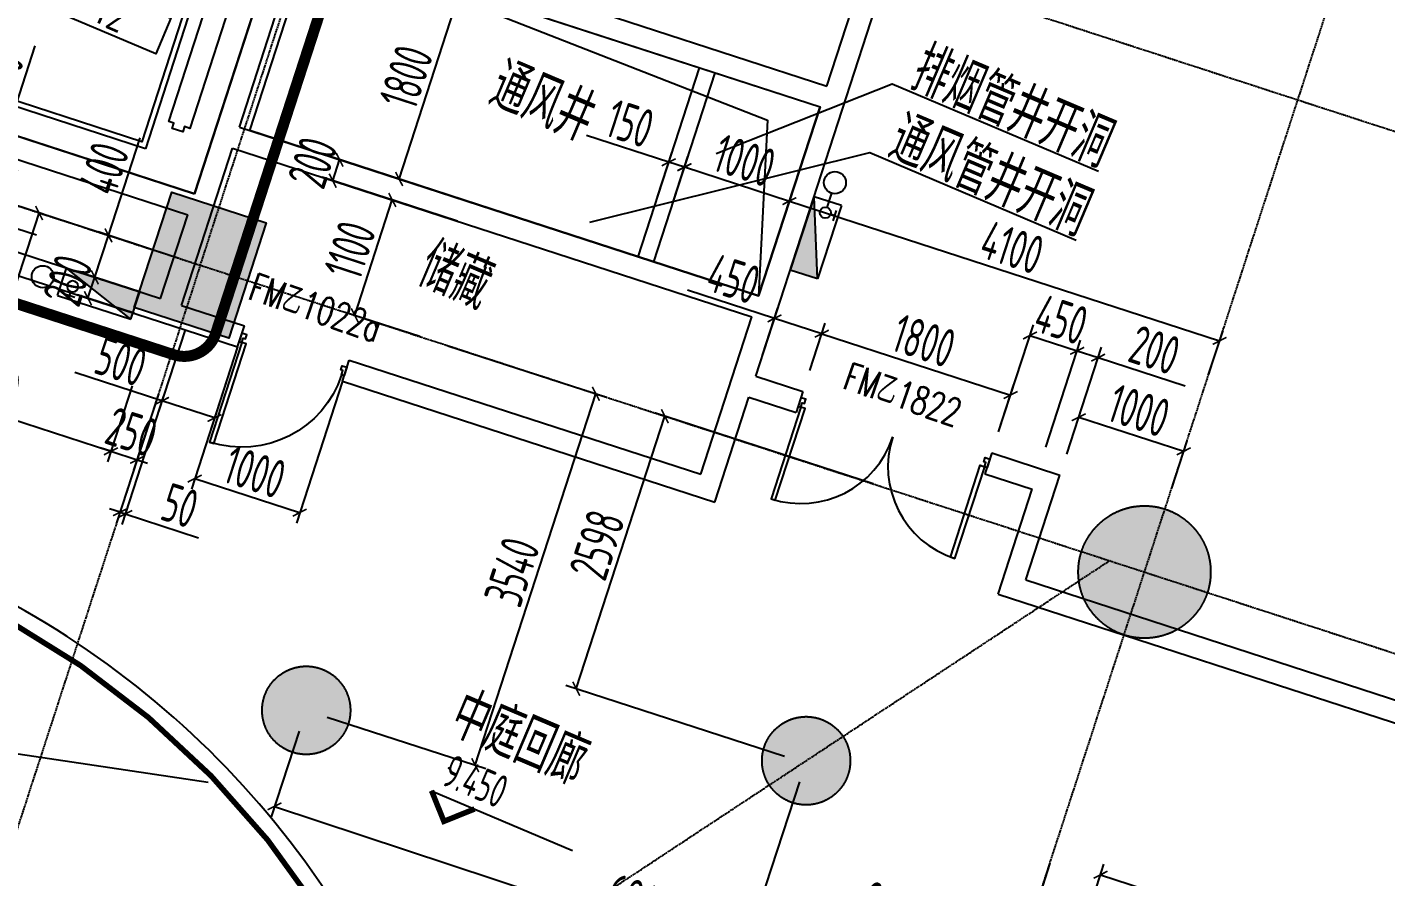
# Model space of a CAD drawing. Extents: x 11778731 to 12007717, y -6694179 to -6363962.
# Drawn here: x 11945450 to 11957767, y -6405151 to -6397450 of the extents above; entities that cross this region are included whole.
import ezdxf
from ezdxf.enums import TextEntityAlignment as Align
from ezdxf.xclip import XClip

# ---------------------------------------------------------------- set-up
doc = ezdxf.new("R2010")
doc.units = 0
doc.header["$LTSCALE"] = 10
doc.header["$MEASUREMENT"] = 0
doc.header["$XCLIPFRAME"] = 0
for name, pattern in [('A3-RG-axis-100$0$CENTER', [2, 1.25, -0.25, 0.25, -0.25]), ('A3-RI-3F$0$DASH', [0.35, 0.25, -0.1]), ('DASHED2', [0.375, 0.25, -0.125])]:
    doc.linetypes.add(name, pattern=pattern)
for name, color, linetype in [('A-CLOD', 200, 'Continuous'), ('A3-RB-3F-100$0$A-DIMS-100', 1, 'Continuous'), ('A3-RG-axis-100$0$A-DIMS-100', 1, 'Continuous'), ('A3-RG-axis-100$0$A-GRID', 1, 'A3-RG-axis-100$0$CENTER'), ('A3-RI-3F$0$A-DOOR', 32, 'Continuous'), ('A3-RI-3F$0$A-EVTR', 3, 'Continuous'), ('A3-RI-3F$0$A-FLOR-CURT', 55, 'Continuous'), ('A3-RI-3F$0$A-STRS-HRAL', 80, 'Continuous'), ('A3-RI-3F$0$A-SYMB-VOID', 35, 'Continuous'), ('A3-RI-3F$0$A-WALL', 7, 'Continuous'), ('A3-RM-3F$0$0P-FE-FH-P', 41, 'A3-RM-3F$0$YJdef_FE-FH_LINE_F'), ('A3-RM-3F$0$0P-FE-FH-V', 141, 'Continuous'), ('A3-RM-3F$0$0P-FE-HY', 141, 'Continuous'), ('A3-RM-3F$0$A-EQPM', 55, 'Continuous'), ('A3-RS-1F$0$A-HATH-GRAY', 8, 'Continuous'), ('A3-RS-1F$0$A-WALL', 7, 'Continuous'), ('A3-SYMB-3F-100$0$A-SYMB', 4, 'Continuous'), ('A3-SYMB-3F-100$0$A-SYMB-AREA', 4, 'Continuous'), ('A3-SYMB-3F-100$0$A-SYMB-DOOR', 3, 'Continuous'), ('A3-SYMB-3F-100$0$A-SYMB-DOOR1', 3, 'Continuous'), ('A3-SYMB-3F-100$0$A-SYMB-DOOR2', 3, 'Continuous'), ('A3-SYMB-3F-100$0$A-SYMB-DOOR3', 3, 'Continuous'), ('A3-SYMB-3F-100$0$A-SYMB-NAME', 4, 'Continuous'), ('A3-SYMB-3F-100$0$A-SYMB-NAME-E', 4, 'Continuous'), ('A3-SYMB-3F-100$0$A-SYMB-NUMB-T', 4, 'Continuous')]:
    doc.layers.add(name, color=color, linetype=linetype)
doc.styles.add('A3-RB-3F-100$0$XD2008', font='xd-hzs.shx', dxfattribs={"width": 0.7, "bigfont": 'xd-hztxt.shx'})
doc.styles.add('A3-RG-axis-100$0$XD2008', font='xd-hzs.shx', dxfattribs={"width": 0.7, "bigfont": 'xd-hztxt.shx'})
doc.styles.add('A3-RM-3F$0$hz1', font='hzs.shx', dxfattribs={"width": 0.75, "bigfont": 'hztxt.shx'})
doc.styles.add('A3-SYMB-3F-100$0$ECADI', font='hzs.shx', dxfattribs={"width": 0.7, "bigfont": 'hztxt.shx'})
doc.styles.add('A3-SYMB-3F-100$0$ECADI-TXT', font='simplex.shx', dxfattribs={"bigfont": 'hztxt.shx'})
doc.styles.add('A3-SYMB-3F-100$0$XD2008', font='hzs.shx', dxfattribs={"width": 0.7, "bigfont": 'hztxt.shx'})
doc.linetypes.add('A3-RM-3F$0$YJdef_FE-FH_LINE_F', pattern='A,4,-0.2,["F",A3-RM-3F$0$hz1,S=0.2,R=0,X=-0.1,Y=-0.1],-0.1', length=4.3)
doc.dimstyles.new('A3-RB-3F-100$0$XD100$0', dxfattribs={"dimscale": 100, "dimtxt": 3.5, "dimasz": 1, "dimexe": 1, "dimexo": 2, "dimgap": 0.5, "dimtad": 1, "dimdec": 0, "dimdsep": 46, "dimtxsty": 'A3-RB-3F-100$0$XD2008', "dimblk1": 'A3-RB-3F-100$0$_ARCHTICK', "dimblk2": 'A3-RB-3F-100$0$_ARCHTICK', "dimsah": 1, "dimcen": 2.5, "dimclrt": 4, "dimaunit": 1, "dimadec": 0, "dimazin": 0, "dimtfac": 1, "dimtdec": 0, "dimtix": 1, "dimtmove": 0, "dimatfit": 3, "dimfxl": 0, "dimtolj": 1, "dimtzin": 0, "dimarcsym": 0})
doc.dimstyles.new('A3-RG-axis-100$0$XD100$0', dxfattribs={"dimscale": 100, "dimtxt": 3.5, "dimasz": 1, "dimexe": 1, "dimexo": 2, "dimgap": 0.5, "dimtad": 1, "dimdec": 0, "dimdsep": 46, "dimtxsty": 'A3-RG-axis-100$0$XD2008', "dimblk1": 'A3-RG-axis-100$0$_ARCHTICK', "dimblk2": 'A3-RG-axis-100$0$_ARCHTICK', "dimsah": 1, "dimcen": 2.5, "dimclrt": 4, "dimaunit": 1, "dimadec": 0, "dimazin": 0, "dimtfac": 1, "dimtdec": 0, "dimtix": 1, "dimtmove": 0, "dimatfit": 3, "dimfxl": 0, "dimtolj": 1, "dimtzin": 0, "dimarcsym": 0})

# ---------------------------------------------------------------- blocks, each defined once
blk = doc.blocks.new('A3-RI-3F$0$J-双扇门-1800')
for points in [[(25, 80), (25, 955), (65, 955), (65, 80)], [(1775, 80), (1775, 955), (1735, 955), (1735, 80)], [(0, 80), (25, 80), (25, 40), (45, 40), (45, 0), (0, 0)], [(1800, 80), (1775, 80), (1775, 40), (1755, 40), (1755, 0), (1800, 0)]]:
    blk.add_lwpolyline(points, close=True)
for centre, start, end in [((25, 80), 360, 90), ((1775, 80), 90, 180)]:
    blk.add_arc(centre, 875, start, end)
blk = doc.blocks.new('A3-RI-3F$0$2')
at = {"layer": 'A3-RI-3F$0$A-EVTR'}
for p, q in [((2275, 2475), (2350, 2475)), ((2275, 2475), (2275, 2400)), ((2350, 2475), (2350, 2100)), ((2400, 225), (2400, 2475)), ((2400, 2475), (2500, 2475)), ((550, 300), (550, 2400)), ((550, 2400), (2275, 2400)), ((2200, 2100), (2350, 2100)), ((2200, 600), (2350, 600)), ((2350, 600), (2350, 225)), ((2275, 300), (550, 300)), ((2275, 300), (2275, 225)), ((2350, 225), (2275, 225)), ((2500, 225), (2400, 225))]:
    blk.add_line(p, q, dxfattribs=at)
for points in [[(0, 2650), (2500, 2650), (2500, 50), (0, 50)], [(375, 600), (375, 550), (275, 550), (275, 600), (225, 600), (225, 2100), (275, 2100), (275, 2150), (375, 2150), (375, 2100), (425, 2100), (425, 600)], [(2300, 1350), (2350, 1350), (2350, 2100), (2300, 2100)], [(2450, 1350), (2500, 1350), (2500, 2100), (2450, 2100)], [(2300, 1350), (2350, 1350), (2350, 600), (2300, 600)], [(2450, 1350), (2500, 1350), (2500, 600), (2450, 600)]]:
    blk.add_lwpolyline(points, close=True, dxfattribs=at)
blk.add_lwpolyline([(2200, 600), (2200, 350), (600, 350), (600, 2350), (2200, 2350), (2200, 2100)], dxfattribs=at)
blk = doc.blocks.new('A3-RI-3F$0$J-单扇门-1000')
for points in [[(-1000, -40), (-975, -40), (-975, 0), (-955, 0), (-955, 40), (-1000, 40)], [(0, -40), (-25, -40), (-25, 0), (-45, 0), (-45, 40), (0, 40)], [(-25, -40), (-25, -990), (-65, -990), (-65, -40)]]:
    blk.add_lwpolyline(points, close=True)
blk.add_arc((-25, -40), 950, 180, 270)
blk = doc.blocks.new('A3-RI-3F')
at = {"layer": 'A3-RI-3F$0$A-FLOR-CURT', "color": 170, "linetype": 'A3-RI-3F$0$DASH', "const_width": 50}
blk.add_lwpolyline([(11926493, -6396565, 0.052123), (11917489, -6394434), (11917228, -6394435), (11916164, -6395948), (11915379, -6395377, 0.263888), (11909910, -6402375), (11909461, -6410947, 0.270782), (11913854, -6418314, 0.242696), (11921643, -6418532), (11929176, -6413825, -0.244698), (11942986, -6412739), (11948447, -6415057, 0.668179), (11951083, -6412467), (11948801, -6406818, 0.221695), (11943856, -6402207), (11926494, -6396566)], format="xyb", dxfattribs=at)
at = {"layer": 'A3-RI-3F$0$A-STRS-HRAL'}
for radius in [8150, 8000]:
    blk.add_arc((11941384, -6409815), radius, 22, 72, dxfattribs=at)
at = {"layer": 'A3-RI-3F$0$A-SYMB-VOID'}
blk.add_lwpolyline([(11909493, -6410336), (11913493, -6399283), (11947092, -6404294)], dxfattribs=at)
at = {"layer": 'A3-RI-3F$0$A-WALL'}
for p, q in [((11947992, -6396453), (11952699, -6397983)), ((11952699, -6397983), (11953194, -6396461)), ((11946967, -6398959), (11947770, -6396487)), ((11952055, -6400613), (11953384, -6396523)), ((11947374, -6398355), (11947930, -6396644)), ((11947930, -6396644), (11952638, -6398173)), ((11950988, -6399530), (11951544, -6397818)), ((11951130, -6399576), (11951686, -6397864)), ((11944589, -6398187), (11946967, -6398959)), ((11952081, -6399885), (11952638, -6398173)), ((11952859, -6398140), (11952859, -6398140)), ((11944528, -6398377), (11946905, -6399150)), ((11947374, -6398355), (11952081, -6399885)), ((11946848, -6399972), (11947312, -6398546)), ((11947312, -6398546), (11952019, -6400075)), ((11944280, -6399138), (11946658, -6399910)), ((11946658, -6399910), (11946905, -6399150)), ((11943791, -6399189), (11947357, -6400348)), ((11946848, -6399972), (11947419, -6400158)), ((11947357, -6400348), (11947419, -6400158)), ((11951556, -6401502), (11952019, -6400075)), ((11948308, -6400657), (11948370, -6400467)), ((11948370, -6400467), (11951556, -6401502)), ((11952055, -6400613), (11952483, -6400752)), ((11948308, -6400657), (11951684, -6401754)), ((11952483, -6400752), (11952421, -6400942)), ((11951684, -6401754), (11951993, -6400803)), ((11951993, -6400803), (11952421, -6400942)), ((11954195, -6401308), (11954133, -6401498)), ((11954195, -6401308), (11954813, -6401509)), ((11954133, -6401498), (11954561, -6401637)), ((11954504, -6402460), (11954813, -6401509)), ((11954252, -6402588), (11954561, -6401637)), ((11954504, -6402460), (11965439, -6406013)), ((11954252, -6402588), (11965377, -6406203))]:
    blk.add_line(p, q, dxfattribs=at)
at = {"layer": 'A3-RI-3F$0$A-DOOR', "xscale": -1, "rotation": 341.9997067485441}
blk.add_blockref('A3-RI-3F$0$J-单扇门-1000', (11947385, -6400261), dxfattribs=at)
at = {"layer": 'A3-RI-3F$0$A-DOOR', "rotation": 161.9999999999112}
blk.add_blockref('A3-RI-3F$0$J-双扇门-1800', (11954177, -6401365), dxfattribs=at)
at = {"layer": 'A3-RI-3F$0$A-EVTR', "rotation": 162.0000000030334}
blk.add_blockref('A3-RI-3F$0$2', (11947786, -6396439), dxfattribs=at)
blk = doc.blocks.new('A3-RG-axis-100$0$_ARCHTICK')
at = {"color": 0, "linetype": 'ByBlock', "const_width": 0.15}
blk.add_lwpolyline([(-0.5, -0.5), (0.5, 0.5)], dxfattribs=at)
blk = doc.blocks.new('*D318')
at = {"layer": 'A3-RG-axis-100$0$A-DIMS-100', "color": 0, "lineweight": -2}
for p, q in [((11942202, -6409462), (11945558, -6399134)), ((11946829, -6399547), (11945463, -6399103)), ((11943473, -6409875), (11942107, -6409431))]:
    blk.add_line(p, q, dxfattribs=at)
at = {"layer": 'A3-RG-axis-100$0$A-DIMS-100', "color": 0, "lineweight": -2, "xscale": 100, "yscale": 100, "zscale": 100}
for p, rotation in [((11945558, -6399134), 71.99999999988194), ((11942202, -6409462), 251.9999999998819)]:
    blk.add_blockref('A3-RG-axis-100$0$_ARCHTICK', p, dxfattribs=dict(at, rotation=rotation))
at = {"layer": 'A3-RG-axis-100$0$A-DIMS-100', "color": 4, "insert": (11942734, -6407098), "char_height": 350, "attachment_point": 5, "rotation": 72, "style": 'A3-RG-axis-100$0$XD2008'}
blk.add_mtext('\\A1;10860', dxfattribs=at)
blk = doc.blocks.new('*D319')
at = {"layer": 'A3-RG-axis-100$0$A-DIMS-100', "color": 0, "lineweight": -2}
for p, q in [((11947917, -6403831), (11947661, -6404607)), ((11947692, -6404512), (11954186, -6406659)), ((11954411, -6405978), (11954155, -6406754))]:
    blk.add_line(p, q, dxfattribs=at)
at = {"layer": 'A3-RG-axis-100$0$A-DIMS-100', "color": 0, "lineweight": -2, "xscale": 100, "yscale": 100, "zscale": 100}
for p, rotation in [((11947692, -6404512), 161.7087106321232), ((11954186, -6406659), 341.7087106321233)]:
    blk.add_blockref('A3-RG-axis-100$0$_ARCHTICK', p, dxfattribs=dict(at, rotation=rotation))
at = {"layer": 'A3-RG-axis-100$0$A-DIMS-100', "color": 4, "insert": (11951010, -6405372), "char_height": 350, "attachment_point": 5, "rotation": 341.7087, "style": 'A3-RG-axis-100$0$XD2008'}
blk.add_mtext('\\A1;6840', dxfattribs=at)
blk = doc.blocks.new('*D320')
at = {"layer": 'A3-RG-axis-100$0$A-DIMS-100', "color": 0, "lineweight": -2}
for p, q in [((11949264, -6400337), (11950701, -6400803)), ((11949512, -6404139), (11950606, -6400773)), ((11948170, -6403703), (11949607, -6404170))]:
    blk.add_line(p, q, dxfattribs=at)
at = {"layer": 'A3-RG-axis-100$0$A-DIMS-100', "color": 0, "lineweight": -2, "xscale": 100, "yscale": 100, "zscale": 100}
for p, rotation in [((11950606, -6400773), 71.99810502987245), ((11949512, -6404139), 251.9981050298724)]:
    blk.add_blockref('A3-RG-axis-100$0$_ARCHTICK', p, dxfattribs=dict(at, rotation=rotation))
at = {"layer": 'A3-RG-axis-100$0$A-DIMS-100', "color": 4, "insert": (11949845, -6402386), "char_height": 350, "attachment_point": 5, "rotation": 71.9981, "style": 'A3-RG-axis-100$0$XD2008'}
blk.add_mtext('\\A1;3540', dxfattribs=at)
blk = doc.blocks.new('*D321')
at = {"layer": 'A3-RG-axis-100$0$A-DIMS-100', "color": 0, "lineweight": -2}
for p, q in [((11950428, -6403446), (11951231, -6400976)), ((11953118, -6401589), (11951136, -6400945)), ((11952315, -6404059), (11950333, -6403416))]:
    blk.add_line(p, q, dxfattribs=at)
at = {"layer": 'A3-RG-axis-100$0$A-DIMS-100', "color": 0, "lineweight": -2, "xscale": 100, "yscale": 100, "zscale": 100}
for p, rotation in [((11951231, -6400976), 71.99999999992403), ((11950428, -6403446), 251.999999999924)]:
    blk.add_blockref('A3-RG-axis-100$0$_ARCHTICK', p, dxfattribs=dict(at, rotation=rotation))
at = {"layer": 'A3-RG-axis-100$0$A-DIMS-100', "color": 4, "insert": (11950616, -6402142), "char_height": 350, "attachment_point": 5, "rotation": 72, "style": 'A3-RG-axis-100$0$XD2008'}
blk.add_mtext('\\A1;2598', dxfattribs=at)
blk = doc.blocks.new('*D265')
at = {"layer": 'A3-RG-axis-100$0$A-DIMS-100', "color": 0, "lineweight": -2}
for p, q in [((11952451, -6404289), (11952096, -6405381)), ((11954722, -6405027), (11954367, -6406119)), ((11952127, -6405286), (11954398, -6406024))]:
    blk.add_line(p, q, dxfattribs=at)
at = {"layer": 'A3-RG-axis-100$0$A-DIMS-100', "color": 0, "lineweight": -2, "xscale": 100, "yscale": 100, "zscale": 100}
for p, rotation in [((11952127, -6405286), 161.9999999999081), ((11954398, -6406024), 341.9999999999081)]:
    blk.add_blockref('A3-RG-axis-100$0$_ARCHTICK', p, dxfattribs=dict(at, rotation=rotation))
at = {"layer": 'A3-RG-axis-100$0$A-DIMS-100', "color": 4, "insert": (11953332, -6405441), "char_height": 350, "attachment_point": 5, "rotation": 342, "style": 'A3-RG-axis-100$0$XD2008'}
blk.add_mtext('\\A1;2388', dxfattribs=at)
blk = doc.blocks.new('A3-SYMB-3F-100$0$ECADI-TAG-ROOM')
at = {"layer": 'A3-SYMB-3F-100$0$A-SYMB-AREA', "style": 'A3-SYMB-3F-100$0$ECADI', "width": 0.7}
blk.add_attdef('340M2', text='', height=2.5, dxfattribs=at).set_placement((7.17, -1.75), align=Align.MIDDLE_LEFT)
at = {"layer": 'A3-SYMB-3F-100$0$A-SYMB-NAME', "style": 'A3-SYMB-3F-100$0$ECADI', "width": 0.7}
blk.add_attdef('CHINESENAME', (-5.13, 0.09), '', height=4.5, dxfattribs=at)
at = {"layer": 'A3-SYMB-3F-100$0$A-SYMB-NAME-E', "style": 'A3-SYMB-3F-100$0$ECADI', "width": 0.7}
for tag, p in [('ENGLISHHIGH', (-5.13, 8.04)), ('ENGLISHLOW', (-5.13, 4.84))]:
    blk.add_attdef(tag, p, '', height=2.5, dxfattribs=at)
blk = doc.blocks.new('A3-SYMB-3F-100$0$ECADI-TAG-DOOR')
at = {"layer": 'A3-SYMB-3F-100$0$A-SYMB-DOOR', "style": 'A3-SYMB-3F-100$0$ECADI-TXT', "width": 0.7}
for tag, p in [('门窗主编号1', (-6.41, 7.26)), ('门窗主编号2', (2.08, 7.26))]:
    blk.add_attdef(tag, p, '', height=2.5, dxfattribs=at)
at = {"layer": 'A3-SYMB-3F-100$0$A-SYMB-DOOR', "style": 'A3-SYMB-3F-100$0$ECADI-TXT', "width": 0.7, "flags": 1}
for tag, p in [('洞口尺寸(宽X高)', (-6.42, 1.62)), ('备注', (-6.39, -1.21))]:
    blk.add_attdef(tag, p, '', height=2.5, dxfattribs=at)
at = {"layer": 'A3-SYMB-3F-100$0$A-SYMB-DOOR1', "style": 'A3-SYMB-3F-100$0$ECADI-TXT', "width": 0.7}
blk.add_attdef('门窗辅编号1', (-6.41, 4.41), '', height=2.5, dxfattribs=at)
at = {"layer": 'A3-SYMB-3F-100$0$A-SYMB-DOOR2', "style": 'A3-SYMB-3F-100$0$ECADI-TXT', "width": 0.7}
blk.add_attdef('门窗辅编号2', (-2.86, 4.41), '', height=2.5, dxfattribs=at)
at = {"layer": 'A3-SYMB-3F-100$0$A-SYMB-DOOR3', "style": 'A3-SYMB-3F-100$0$ECADI-TXT', "width": 0.7}
blk.add_attdef('门窗辅编号3', (2.32, 4.41), '', height=2.5, dxfattribs=at)
blk = doc.blocks.new('A3-SYMB-3F-100$0$ECADI-TAG-CODE')
at = {"layer": 'A3-SYMB-3F-100$0$A-SYMB-NUMB-T', "color": 1}
blk.add_lwpolyline([(0, 3.5), (15, 3.5), (15, 0), (0, 0)], close=True, dxfattribs=at)
at = {"layer": 'A3-SYMB-3F-100$0$A-SYMB-NUMB-T', "style": 'A3-SYMB-3F-100$0$ECADI-TXT', "width": 0.7}
blk.add_attdef('CODE', text='', height=2.5, dxfattribs=at).set_placement((7.5, 1.75), align=Align.MIDDLE_CENTER)
blk = doc.blocks.new('A3-SYMB-3F-100$0$ECADI-TAG-HGHT（国标）')
at = {"color": 1}
blk.add_line((-2.12, 2.12), (11.77, 2.12), dxfattribs=at)
at = {"color": 1, "const_width": 0.5}
blk.add_lwpolyline([(-2.12, 2.12), (0, 0), (2.12, 2.12)], dxfattribs=at)
at = {"color": 1}
blk.add_point((-1.48, 4.6), dxfattribs=at)
at = {"style": 'A3-SYMB-3F-100$0$XD2008', "width": 0.7}
blk.add_attdef('FL', text='', height=3, dxfattribs=at).set_placement((-2.69, 2.97), align=Align.RIGHT)
for tag, p in [('F.F.L.', (2.28, 2.97)), ('T.O.S.', (2.28, -1.1))]:
    blk.add_attdef(tag, p, '', height=3, dxfattribs=at)
blk = doc.blocks.new('A3-SYMB-3F-100')
at = {"layer": 'A3-SYMB-3F-100$0$A-SYMB'}
for points in [[(11951696, -6398595), (11953293, -6397962), (11955163, -6398756)], [(11950551, -6399217), (11953090, -6398585), (11954961, -6399379)]]:
    blk.add_lwpolyline(points, dxfattribs=at)
at = {"layer": 'A3-SYMB-3F-100$0$A-SYMB', "xscale": 100.0000000100172, "yscale": 100.0000000002328, "zscale": 100, "rotation": 337}
blk.add_blockref('A3-SYMB-3F-100$0$ECADI-TAG-CODE', (11945235, -6397104), dxfattribs=at).add_auto_attribs({'CODE': 'A3-T2'})
at = {"layer": 'A3-SYMB-3F-100$0$A-SYMB'}
ref = blk.add_blockref('A3-SYMB-3F-100$0$ECADI-TAG-ROOM', (11955045, -6398700), dxfattribs=dict(at, xscale=99.99999999989048, yscale=100.0000000001164, rotation=337.0000000000827))
ref.add_attrib('CHINESENAME', '排烟管井开洞', (11953430, -6398005), dxfattribs={"height": 450, "rotation": 337, "style": 'A3-SYMB-3F-100$0$ECADI', "width": 0.7})
ref = blk.add_blockref('A3-SYMB-3F-100$0$ECADI-TAG-ROOM', (11950076, -6398354), dxfattribs=dict(at, xscale=99.99999999989046, yscale=100.0000000001164, rotation=337))
ref.add_attrib('CHINESENAME', '通风井', (11949608, -6398145), dxfattribs={"height": 450, "rotation": 337, "style": 'A3-SYMB-3F-100$0$ECADI', "width": 0.7})
ref = blk.add_blockref('A3-SYMB-3F-100$0$ECADI-TAG-ROOM', (11954843, -6399323), dxfattribs=dict(at, xscale=99.99999999989048, yscale=100.0000000001164, rotation=337.0000000000827))
ref.add_attrib('CHINESENAME', '通风管井开洞', (11953228, -6398628), dxfattribs={"height": 450, "rotation": 337, "style": 'A3-SYMB-3F-100$0$ECADI', "width": 0.7})
ref = blk.add_blockref('A3-SYMB-3F-100$0$ECADI-TAG-ROOM', (11949431, -6399989), dxfattribs=dict(at, xscale=99.99999999989046, yscale=100.0000000001164, rotation=337))
ref.add_attrib('CHINESENAME', '储藏', (11948962, -6399781), dxfattribs={"height": 450, "rotation": 337, "style": 'A3-SYMB-3F-100$0$ECADI', "width": 0.7})
ref = blk.add_blockref('A3-SYMB-3F-100$0$ECADI-TAG-ROOM', (11949717, -6404063), dxfattribs=dict(at, xscale=99.99999999989046, yscale=100.0000000001164, rotation=337))
ref.add_attrib('CHINESENAME', '中庭回廊', (11949248, -6403855), dxfattribs={"height": 450, "rotation": 337, "style": 'A3-SYMB-3F-100$0$ECADI', "width": 0.7})
ref = blk.add_blockref('A3-SYMB-3F-100$0$ECADI-TAG-HGHT（国标）', (11949228, -6404648), dxfattribs=dict(at, xscale=100, yscale=100.0000000002328, rotation=337))
ref.add_attrib('F.F.L.', '9.450', (11949193, -6404311), dxfattribs={"layer": '0', "height": 300, "rotation": 337, "style": 'A3-SYMB-3F-100$0$XD2008', "width": 0.7})
at = {"layer": 'A3-SYMB-3F-100$0$A-SYMB-DOOR'}
ref = blk.add_blockref('A3-SYMB-3F-100$0$ECADI-TAG-DOOR', (11948588, -6401073, -333), dxfattribs=dict(at, xscale=99.99999999997291, yscale=100, zscale=100, rotation=341.1066567178231))
ref.add_attrib('门窗主编号1', 'FM乙1022a', dxfattribs={"height": 250, "rotation": 341.1067, "style": 'A3-SYMB-3F-100$0$ECADI-TXT', "width": 0.7}).set_placement((11948607, -6400309, -333), align=Align.RIGHT)
ref = blk.add_blockref('A3-SYMB-3F-100$0$ECADI-TAG-DOOR', (11953844, -6401838, -333), dxfattribs=dict(at, xscale=99.99999999997291, yscale=100, zscale=100, rotation=341.1066567178231))
ref.add_attrib('门窗主编号1', 'FM乙1822', dxfattribs={"height": 250, "rotation": 341.1067, "style": 'A3-SYMB-3F-100$0$ECADI-TXT', "width": 0.7}).set_placement((11953863, -6401074, -333), align=Align.RIGHT)
blk = doc.blocks.new('A3-RB-3F-100$0$_ARCHTICK')
at = {"color": 0, "linetype": 'ByBlock', "const_width": 0.15}
blk.add_lwpolyline([(-0.5, -0.5), (0.5, 0.5)], dxfattribs=at)
blk = doc.blocks.new('*D904')
at = {"layer": 'A3-RB-3F-100$0$A-DIMS-100', "color": 0, "lineweight": -2}
for p, q in [((11946481, -6399853), (11945968, -6399686)), ((11946001, -6399907), (11946063, -6399717)), ((11946419, -6400043), (11945906, -6399876))]:
    blk.add_line(p, q, dxfattribs=at)
at = {"layer": 'A3-RB-3F-100$0$A-DIMS-100', "color": 0, "lineweight": -2, "xscale": 100, "yscale": 100, "zscale": 100}
for p, rotation in [((11946063, -6399717), 72.00000000021721), ((11946001, -6399907), 252.0000000002172)]:
    blk.add_blockref('A3-RB-3F-100$0$_ARCHTICK', p, dxfattribs=dict(at, rotation=rotation))
at = {"layer": 'A3-RB-3F-100$0$A-DIMS-100', "color": 4, "insert": (11945818, -6399743), "char_height": 350, "attachment_point": 5, "rotation": 72, "style": 'A3-RB-3F-100$0$XD2008'}
blk.add_mtext('\\A1;200', dxfattribs=at)
blk = doc.blocks.new('*D905')
at = {"layer": 'A3-RB-3F-100$0$A-DIMS-100', "color": 0, "lineweight": -2}
for p, q in [((11946187, -6399337), (11946474, -6398452)), ((11946063, -6399717), (11946187, -6399337)), ((11946605, -6399473), (11946092, -6399306)), ((11946481, -6399853), (11945968, -6399686))]:
    blk.add_line(p, q, dxfattribs=at)
at = {"layer": 'A3-RB-3F-100$0$A-DIMS-100', "color": 0, "lineweight": -2, "xscale": 100, "yscale": 100, "zscale": 100}
for p, rotation in [((11946187, -6399337), 72.00000000016958), ((11946063, -6399717), 252.0000000001696)]:
    blk.add_blockref('A3-RB-3F-100$0$_ARCHTICK', p, dxfattribs=dict(at, rotation=rotation))
at = {"layer": 'A3-RB-3F-100$0$A-DIMS-100', "color": 4, "insert": (11946147, -6398730), "char_height": 350, "attachment_point": 5, "rotation": 72, "style": 'A3-RB-3F-100$0$XD2008'}
blk.add_mtext('\\A1;400', dxfattribs=at)
blk = doc.blocks.new('*D1104')
at = {"layer": 'A3-RB-3F-100$0$A-DIMS-100', "color": 0, "lineweight": -2}
for p, q in [((11945596, -6399145), (11944986, -6398947)), ((11945081, -6398978), (11945019, -6399168)), ((11945019, -6399168), (11944763, -6399957)), ((11945535, -6399335), (11944924, -6399137))]:
    blk.add_line(p, q, dxfattribs=at)
at = {"layer": 'A3-RB-3F-100$0$A-DIMS-100', "color": 0, "lineweight": -2, "xscale": 100, "yscale": 100, "zscale": 100}
for p, rotation in [((11945081, -6398978), 71.99999999997073), ((11945019, -6399168), 251.9999999999707)]:
    blk.add_blockref('A3-RB-3F-100$0$_ARCHTICK', p, dxfattribs=dict(at, rotation=rotation))
at = {"layer": 'A3-RB-3F-100$0$A-DIMS-100', "color": 4, "insert": (11944662, -6399540), "char_height": 350, "attachment_point": 5, "rotation": 72, "style": 'A3-RB-3F-100$0$XD2008'}
blk.add_mtext('\\A1;200', dxfattribs=at)
blk = doc.blocks.new('*D1106')
at = {"layer": 'A3-RB-3F-100$0$A-DIMS-100', "color": 0, "lineweight": -2}
for p, q in [((11945267, -6398407), (11945523, -6397618)), ((11945174, -6398692), (11945267, -6398407)), ((11945457, -6398469), (11945362, -6398438)), ((11945364, -6398754), (11945269, -6398723))]:
    blk.add_line(p, q, dxfattribs=at)
at = {"layer": 'A3-RB-3F-100$0$A-DIMS-100', "color": 0, "lineweight": -2, "xscale": 100, "yscale": 100, "zscale": 100}
for p, rotation in [((11945267, -6398407), 71.99999999990638), ((11945174, -6398692), 251.9999999999064)]:
    blk.add_blockref('A3-RB-3F-100$0$_ARCHTICK', p, dxfattribs=dict(at, rotation=rotation))
at = {"layer": 'A3-RB-3F-100$0$A-DIMS-100', "color": 4, "insert": (11945196, -6397895), "char_height": 350, "attachment_point": 5, "rotation": 72, "style": 'A3-RB-3F-100$0$XD2008'}
blk.add_mtext('\\A1;300', dxfattribs=at)
blk = doc.blocks.new('*D1107')
at = {"layer": 'A3-RB-3F-100$0$A-DIMS-100', "color": 0, "lineweight": -2}
for p, q in [((11948420, -6400062), (11948760, -6399016)), ((11949350, -6399208), (11948665, -6398985)), ((11949010, -6400254), (11948325, -6400032))]:
    blk.add_line(p, q, dxfattribs=at)
at = {"layer": 'A3-RB-3F-100$0$A-DIMS-100', "color": 0, "lineweight": -2, "xscale": 100, "yscale": 100, "zscale": 100}
for p, rotation in [((11948760, -6399016), 72.00000000005687), ((11948420, -6400062), 252.0000000000569)]:
    blk.add_blockref('A3-RB-3F-100$0$_ARCHTICK', p, dxfattribs=dict(at, rotation=rotation))
at = {"layer": 'A3-RB-3F-100$0$A-DIMS-100', "color": 4, "insert": (11948376, -6399470), "char_height": 350, "attachment_point": 5, "rotation": 72, "style": 'A3-RB-3F-100$0$XD2008'}
blk.add_mtext('\\A1;1100', dxfattribs=at)
blk = doc.blocks.new('*D1108')
at = {"layer": 'A3-RB-3F-100$0$A-DIMS-100', "color": 0, "lineweight": -2}
for p, q in [((11949412, -6399018), (11948187, -6398620)), ((11948220, -6398841), (11948282, -6398651)), ((11949350, -6399208), (11948125, -6398810))]:
    blk.add_line(p, q, dxfattribs=at)
at = {"layer": 'A3-RB-3F-100$0$A-DIMS-100', "color": 0, "lineweight": -2, "xscale": 100, "yscale": 100, "zscale": 100}
for p, rotation in [((11948282, -6398651), 72.00000000017484), ((11948220, -6398841), 252.0000000001749)]:
    blk.add_blockref('A3-RB-3F-100$0$_ARCHTICK', p, dxfattribs=dict(at, rotation=rotation))
at = {"layer": 'A3-RB-3F-100$0$A-DIMS-100', "color": 4, "insert": (11948037, -6398676), "char_height": 350, "attachment_point": 5, "rotation": 72, "style": 'A3-RB-3F-100$0$XD2008'}
blk.add_mtext('\\A1;200', dxfattribs=at)
blk = doc.blocks.new('*D1109')
at = {"layer": 'A3-RB-3F-100$0$A-DIMS-100', "color": 0, "lineweight": -2}
for p, q in [((11948822, -6398826), (11949378, -6397114)), ((11949968, -6397306), (11949283, -6397083)), ((11949412, -6399018), (11948727, -6398795))]:
    blk.add_line(p, q, dxfattribs=at)
at = {"layer": 'A3-RB-3F-100$0$A-DIMS-100', "color": 0, "lineweight": -2, "xscale": 100, "yscale": 100, "zscale": 100}
for p, rotation in [((11949378, -6397114), 72.00000000005963), ((11948822, -6398826), 252.0000000000597)]:
    blk.add_blockref('A3-RB-3F-100$0$_ARCHTICK', p, dxfattribs=dict(at, rotation=rotation))
at = {"layer": 'A3-RB-3F-100$0$A-DIMS-100', "color": 4, "insert": (11948886, -6397901), "char_height": 350, "attachment_point": 5, "rotation": 72, "style": 'A3-RB-3F-100$0$XD2008'}
blk.add_mtext('\\A1;1800', dxfattribs=at)
blk = doc.blocks.new('*D1073')
at = {"layer": 'A3-RB-3F-100$0$A-DIMS-100', "color": 0, "lineweight": -2}
for p, q in [((11946640, -6400776), (11946261, -6401941)), ((11946687, -6400791), (11946309, -6401957)), ((11946292, -6401846), (11946197, -6401815)), ((11946292, -6401846), (11946339, -6401862)), ((11946339, -6401862), (11947002, -6402077))]:
    blk.add_line(p, q, dxfattribs=at)
at = {"layer": 'A3-RB-3F-100$0$A-DIMS-100', "color": 0, "lineweight": -2, "xscale": 100, "yscale": 100, "zscale": 100}
for p, rotation in [((11946292, -6401846), 341.9999999996162), ((11946339, -6401862), 161.9999999996162)]:
    blk.add_blockref('A3-RB-3F-100$0$_ARCHTICK', p, dxfattribs=dict(at, rotation=rotation))
at = {"layer": 'A3-RB-3F-100$0$A-DIMS-100', "color": 4, "insert": (11946835, -6401786), "char_height": 350, "attachment_point": 5, "rotation": 342, "style": 'A3-RB-3F-100$0$XD2008'}
blk.add_mtext('\\A1;50', dxfattribs=at)
blk = doc.blocks.new('*D1074')
at = {"layer": 'A3-RB-3F-100$0$A-DIMS-100', "color": 0, "lineweight": -2}
for p, q in [((11946402, -6400699), (11946178, -6401389)), ((11946640, -6400776), (11946415, -6401466)), ((11946209, -6401294), (11946113, -6401263)), ((11946209, -6401294), (11946446, -6401371)), ((11946446, -6401371), (11946541, -6401402))]:
    blk.add_line(p, q, dxfattribs=at)
at = {"layer": 'A3-RB-3F-100$0$A-DIMS-100', "color": 0, "lineweight": -2, "xscale": 100, "yscale": 100, "zscale": 100}
for p, rotation in [((11946209, -6401294), 342.0000000000355), ((11946446, -6401371), 162.0000000000355)]:
    blk.add_blockref('A3-RB-3F-100$0$_ARCHTICK', p, dxfattribs=dict(at, rotation=rotation))
at = {"layer": 'A3-RB-3F-100$0$A-DIMS-100', "color": 4, "insert": (11946397, -6401118), "char_height": 350, "attachment_point": 5, "rotation": 342, "style": 'A3-RB-3F-100$0$XD2008'}
blk.add_mtext('\\A1;250', dxfattribs=at)
blk = doc.blocks.new('*D1075')
at = {"layer": 'A3-RB-3F-100$0$A-DIMS-100', "color": 0, "lineweight": -2}
for p, q in [((11944024, -6399926), (11943800, -6400616)), ((11943831, -6400521), (11946209, -6401294)), ((11946402, -6400699), (11946178, -6401389))]:
    blk.add_line(p, q, dxfattribs=at)
at = {"layer": 'A3-RB-3F-100$0$A-DIMS-100', "color": 0, "lineweight": -2, "xscale": 100, "yscale": 100, "zscale": 100}
for p, rotation in [((11943831, -6400521), 161.9999999999711), ((11946209, -6401294), 341.9999999999711)]:
    blk.add_blockref('A3-RB-3F-100$0$_ARCHTICK', p, dxfattribs=dict(at, rotation=rotation))
at = {"layer": 'A3-RB-3F-100$0$A-DIMS-100', "color": 4, "insert": (11945089, -6400693), "char_height": 350, "attachment_point": 5, "rotation": 342, "style": 'A3-RB-3F-100$0$XD2008'}
blk.add_mtext('\\A1;2500', dxfattribs=at)
blk = doc.blocks.new('*D1047')
at = {"layer": 'A3-RB-3F-100$0$A-DIMS-100', "color": 0, "lineweight": -2}
for p, q in [((11946882, -6400193), (11946641, -6400933)), ((11947357, -6400348), (11947117, -6401087)), ((11946672, -6400837), (11945883, -6400581)), ((11947148, -6400992), (11946672, -6400837))]:
    blk.add_line(p, q, dxfattribs=at)
at = {"layer": 'A3-RB-3F-100$0$A-DIMS-100', "color": 0, "lineweight": -2, "xscale": 100, "yscale": 100, "zscale": 100}
for p, rotation in [((11946672, -6400837), 161.9999999998164), ((11947148, -6400992), 341.9999999998164)]:
    blk.add_blockref('A3-RB-3F-100$0$_ARCHTICK', p, dxfattribs=dict(at, rotation=rotation))
at = {"layer": 'A3-RB-3F-100$0$A-DIMS-100', "color": 4, "insert": (11946300, -6400480), "char_height": 350, "attachment_point": 5, "rotation": 342, "style": 'A3-RB-3F-100$0$XD2008'}
blk.add_mtext('\\A1;500', dxfattribs=at)
blk = doc.blocks.new('*D1048')
at = {"layer": 'A3-RB-3F-100$0$A-DIMS-100', "color": 0, "lineweight": -2}
for p, q in [((11947357, -6400348), (11946939, -6401636)), ((11948308, -6400657), (11947890, -6401945)), ((11946969, -6401541), (11947920, -6401850))]:
    blk.add_line(p, q, dxfattribs=at)
at = {"layer": 'A3-RB-3F-100$0$A-DIMS-100', "color": 0, "lineweight": -2, "xscale": 100, "yscale": 100, "zscale": 100}
for p, rotation in [((11946969, -6401541), 161.999999999787), ((11947920, -6401850), 341.999999999787)]:
    blk.add_blockref('A3-RB-3F-100$0$_ARCHTICK', p, dxfattribs=dict(at, rotation=rotation))
at = {"layer": 'A3-RB-3F-100$0$A-DIMS-100', "color": 4, "insert": (11947514, -6401481), "char_height": 350, "attachment_point": 5, "rotation": 342, "style": 'A3-RB-3F-100$0$XD2008'}
blk.add_mtext('\\A1;1000', dxfattribs=at)
blk = doc.blocks.new('*D1053')
at = {"layer": 'A3-RB-3F-100$0$A-DIMS-100', "color": 0, "lineweight": -2}
for p, q in [((11952225, -6400089), (11951436, -6399832)), ((11952117, -6400422), (11952256, -6399994)), ((11952653, -6400228), (11952225, -6400089)), ((11952545, -6400561), (11952684, -6400133))]:
    blk.add_line(p, q, dxfattribs=at)
at = {"layer": 'A3-RB-3F-100$0$A-DIMS-100', "color": 0, "lineweight": -2, "xscale": 100, "yscale": 100, "zscale": 100}
for p, rotation in [((11952225, -6400089), 162.0000000001291), ((11952653, -6400228), 342.000000000129)]:
    blk.add_blockref('A3-RB-3F-100$0$_ARCHTICK', p, dxfattribs=dict(at, rotation=rotation))
at = {"layer": 'A3-RB-3F-100$0$A-DIMS-100', "color": 4, "insert": (11951853, -6399731), "char_height": 350, "attachment_point": 5, "rotation": 342, "style": 'A3-RB-3F-100$0$XD2008'}
blk.add_mtext('\\A1;450', dxfattribs=at)
blk = doc.blocks.new('*D1054')
at = {"layer": 'A3-RB-3F-100$0$A-DIMS-100', "color": 0, "lineweight": -2}
for p, q in [((11952545, -6400561), (11952684, -6400133)), ((11952653, -6400228), (11954365, -6400784)), ((11954257, -6401118), (11954396, -6400689))]:
    blk.add_line(p, q, dxfattribs=at)
at = {"layer": 'A3-RB-3F-100$0$A-DIMS-100', "color": 0, "lineweight": -2, "xscale": 100, "yscale": 100, "zscale": 100}
for p, rotation in [((11952653, -6400228), 162.0000000001192), ((11954365, -6400784), 342.0000000001192)]:
    blk.add_blockref('A3-RB-3F-100$0$_ARCHTICK', p, dxfattribs=dict(at, rotation=rotation))
at = {"layer": 'A3-RB-3F-100$0$A-DIMS-100', "color": 4, "insert": (11953579, -6400292), "char_height": 350, "attachment_point": 5, "rotation": 342, "style": 'A3-RB-3F-100$0$XD2008'}
blk.add_mtext('\\A1;1800', dxfattribs=at)
blk = doc.blocks.new('*D1055')
at = {"layer": 'A3-RB-3F-100$0$A-DIMS-100', "color": 0, "lineweight": -2}
for p, q in [((11954257, -6401118), (11954572, -6400149)), ((11954541, -6400244), (11954969, -6400383)), ((11954685, -6401257), (11955000, -6400288))]:
    blk.add_line(p, q, dxfattribs=at)
at = {"layer": 'A3-RB-3F-100$0$A-DIMS-100', "color": 0, "lineweight": -2, "xscale": 100, "yscale": 100, "zscale": 100}
for p, rotation in [((11954541, -6400244), 162.0000000001742), ((11954969, -6400383), 342.0000000001743)]:
    blk.add_blockref('A3-RB-3F-100$0$_ARCHTICK', p, dxfattribs=dict(at, rotation=rotation))
at = {"layer": 'A3-RB-3F-100$0$A-DIMS-100', "color": 4, "insert": (11954824, -6400100), "char_height": 350, "attachment_point": 5, "rotation": 342, "style": 'A3-RB-3F-100$0$XD2008'}
blk.add_mtext('\\A1;450', dxfattribs=at)
blk = doc.blocks.new('*D1056')
at = {"layer": 'A3-RB-3F-100$0$A-DIMS-100', "color": 0, "lineweight": -2}
for p, q in [((11954685, -6401257), (11955000, -6400288)), ((11954875, -6401319), (11955190, -6400350)), ((11954969, -6400383), (11955159, -6400445)), ((11955159, -6400445), (11955948, -6400702))]:
    blk.add_line(p, q, dxfattribs=at)
at = {"layer": 'A3-RB-3F-100$0$A-DIMS-100', "color": 0, "lineweight": -2, "xscale": 100, "yscale": 100, "zscale": 100}
for p, rotation in [((11954969, -6400383), 162.0000000000203), ((11955159, -6400445), 342.0000000000203)]:
    blk.add_blockref('A3-RB-3F-100$0$_ARCHTICK', p, dxfattribs=dict(at, rotation=rotation))
at = {"layer": 'A3-RB-3F-100$0$A-DIMS-100', "color": 4, "insert": (11955671, -6400375), "char_height": 350, "attachment_point": 5, "rotation": 342, "style": 'A3-RB-3F-100$0$XD2008'}
blk.add_mtext('\\A1;200', dxfattribs=at)
blk = doc.blocks.new('*D1057')
at = {"layer": 'A3-RB-3F-100$0$A-DIMS-100', "color": 0, "lineweight": -2}
for p, q in [((11954875, -6401319), (11955014, -6400890)), ((11954983, -6400985), (11955935, -6401294)), ((11955826, -6401628), (11955965, -6401199))]:
    blk.add_line(p, q, dxfattribs=at)
at = {"layer": 'A3-RB-3F-100$0$A-DIMS-100', "color": 0, "lineweight": -2, "xscale": 100, "yscale": 100, "zscale": 100}
for p, rotation in [((11954983, -6400985), 162.0000000001473), ((11955935, -6401294), 342.0000000001473)]:
    blk.add_blockref('A3-RB-3F-100$0$_ARCHTICK', p, dxfattribs=dict(at, rotation=rotation))
at = {"layer": 'A3-RB-3F-100$0$A-DIMS-100', "color": 4, "insert": (11955529, -6400925), "char_height": 350, "attachment_point": 5, "rotation": 342, "style": 'A3-RB-3F-100$0$XD2008'}
blk.add_mtext('\\A1;1000', dxfattribs=at)
blk = doc.blocks.new('*D1175')
at = {"layer": 'A3-RB-3F-100$0$A-DIMS-100', "color": 0, "lineweight": -2}
for p, q in [((11955067, -6405482), (11955212, -6405037)), ((11955181, -6405132), (11964739, -6408238)), ((11964625, -6408587), (11964770, -6408143))]:
    blk.add_line(p, q, dxfattribs=at)
at = {"layer": 'A3-RB-3F-100$0$A-DIMS-100', "color": 0, "lineweight": -2, "xscale": 100, "yscale": 100, "zscale": 100}
for p, rotation in [((11955181, -6405132), 161.999999999891), ((11964739, -6408238), 341.999999999891)]:
    blk.add_blockref('A3-RB-3F-100$0$_ARCHTICK', p, dxfattribs=dict(at, rotation=rotation))
at = {"layer": 'A3-RB-3F-100$0$A-DIMS-100', "color": 4, "insert": (11960029, -6406471), "char_height": 350, "attachment_point": 5, "rotation": 342, "style": 'A3-RB-3F-100$0$XD2008'}
blk.add_mtext('\\A1;10050', dxfattribs=at)
blk = doc.blocks.new('*D829')
at = {"layer": 'A3-RB-3F-100$0$A-DIMS-100', "color": 0, "lineweight": -2}
for p, q in [((11951266, -6398674), (11950521, -6398432)), ((11951164, -6398986), (11951297, -6398579)), ((11951408, -6398720), (11951266, -6398674)), ((11951307, -6399033), (11951439, -6398625))]:
    blk.add_line(p, q, dxfattribs=at)
at = {"layer": 'A3-RB-3F-100$0$A-DIMS-100', "color": 0, "lineweight": -2, "xscale": 100, "yscale": 100, "zscale": 100}
for p, rotation in [((11951266, -6398674), 161.999999999678), ((11951408, -6398720), 341.999999999678)]:
    blk.add_blockref('A3-RB-3F-100$0$_ARCHTICK', p, dxfattribs=dict(at, rotation=rotation))
at = {"layer": 'A3-RB-3F-100$0$A-DIMS-100', "color": 4, "insert": (11950915, -6398323), "char_height": 350, "attachment_point": 5, "rotation": 342, "style": 'A3-RB-3F-100$0$XD2008'}
blk.add_mtext('\\A1;150', dxfattribs=at)
blk = doc.blocks.new('*D830')
at = {"layer": 'A3-RB-3F-100$0$A-DIMS-100', "color": 0, "lineweight": -2}
for p, q in [((11951307, -6399033), (11951440, -6398622)), ((11951409, -6398717), (11952360, -6399026)), ((11952258, -6399342), (11952391, -6398931))]:
    blk.add_line(p, q, dxfattribs=at)
at = {"layer": 'A3-RB-3F-100$0$A-DIMS-100', "color": 0, "lineweight": -2, "xscale": 100, "yscale": 100, "zscale": 100}
for p, rotation in [((11951409, -6398717), 161.9999999997085), ((11952360, -6399026), 341.9999999997085)]:
    blk.add_blockref('A3-RB-3F-100$0$_ARCHTICK', p, dxfattribs=dict(at, rotation=rotation))
at = {"layer": 'A3-RB-3F-100$0$A-DIMS-100', "color": 4, "insert": (11951954, -6398658), "char_height": 350, "attachment_point": 5, "rotation": 342, "style": 'A3-RB-3F-100$0$XD2008'}
blk.add_mtext('\\A1;1000', dxfattribs=at)
blk = doc.blocks.new('*D831')
at = {"layer": 'A3-RB-3F-100$0$A-DIMS-100', "color": 0, "lineweight": -2}
for p, q in [((11952258, -6399342), (11952391, -6398931)), ((11952360, -6399026), (11956260, -6400293)), ((11956157, -6400608), (11956291, -6400198))]:
    blk.add_line(p, q, dxfattribs=at)
at = {"layer": 'A3-RB-3F-100$0$A-DIMS-100', "color": 0, "lineweight": -2, "xscale": 100, "yscale": 100, "zscale": 100}
for p, rotation in [((11952360, -6399026), 161.9999999997139), ((11956260, -6400293), 341.9999999997139)]:
    blk.add_blockref('A3-RB-3F-100$0$_ARCHTICK', p, dxfattribs=dict(at, rotation=rotation))
at = {"layer": 'A3-RB-3F-100$0$A-DIMS-100', "color": 4, "insert": (11954379, -6399446), "char_height": 350, "attachment_point": 5, "rotation": 342, "style": 'A3-RB-3F-100$0$XD2008'}
blk.add_mtext('\\A1;4100', dxfattribs=at)
blk = doc.blocks.new('A3-RS-1F')
at = {"layer": 'A3-RS-1F$0$A-HATH-GRAY'}
blk.add_hatch(color=256, dxfattribs=at).paths.add_polyline_path([(11946761, -6398945), (11946421, -6399991), (11947277, -6400269), (11947617, -6399223)])
h = blk.add_hatch(color=256, dxfattribs=at)
edge = h.paths.add_edge_path()
edge.add_arc((11955579, -6402388), 600, 0, 360)
h = blk.add_hatch(color=256, dxfattribs=at)
edge = h.paths.add_edge_path()
edge.add_arc((11947980, -6403642), 400, 0, 360)
h = blk.add_hatch(color=256, dxfattribs=at)
edge = h.paths.add_edge_path()
edge.add_arc((11952512, -6404099), 400, 0, 360)
at = {"layer": 'A3-RS-1F$0$A-WALL'}
blk.add_lwpolyline([(11946421, -6399991), (11946761, -6398945), (11947617, -6399223), (11947277, -6400269)], close=True, dxfattribs=at)
for centre, radius in [((11955579, -6402388), 600), ((11947980, -6403642), 400), ((11952512, -6404099), 400)]:
    blk.add_circle(centre, radius, dxfattribs=at)
blk = doc.blocks.new('A3-RM-3F$0$A$C6F954C98')
at = {"extrusion": (0, 0, -1)}
blk.add_hatch(color=256, dxfattribs=at).paths.add_polyline_path([(-260, 700), (0, 0), (0, 700)])
for p, q in [((260, 700), (0, 700)), ((0, 0), (0, 700)), ((260, 700), (0, 0)), ((260, 0), (260, 700)), ((231, 156, 0), (231, 56, 0)), ((260, 0), (0, 0)), ((231, 106, 0), (191, 106, 0))]:
    blk.add_line(p, q, dxfattribs=at)
blk.add_circle((-141, 106, 0), 50, dxfattribs=at)
blk = doc.blocks.new('A3-RM-3F')
at = {"layer": 'A3-RM-3F$0$0P-FE-FH-P'}
for p, q in [((11952742, -6398954, 0), (11952700, -6399083, 0)), ((11945686, -6399742, 0), (11945814, -6399784, 0))]:
    blk.add_line(p, q, dxfattribs=at)
at = {"layer": 'A3-RM-3F$0$0P-FE-FH-V'}
for centre in [(11952773, -6398859, 0), (11945591, -6399712, 0)]:
    blk.add_circle(centre, 100, dxfattribs=at)
at = {"layer": 'A3-RM-3F$0$A-EQPM'}
blk.add_lwpolyline([(11948025, -6396674), (11952638, -6398173), (11952081, -6399885), (11947469, -6398386)], close=True, dxfattribs=at)
blk.add_lwpolyline([(11948025, -6396674), (11952161, -6398293), (11952081, -6399885)], dxfattribs=at)
at = {"layer": 'A3-RM-3F$0$0P-FE-HY', "xscale": -0.9999999999999893, "rotation": 162.0000000001393}
blk.add_blockref('A3-RM-3F$0$A$C6F954C98', (11952584, -6398986), dxfattribs=at)
at = {"layer": 'A3-RM-3F$0$0P-FE-HY', "rotation": 251.9999999998573}
blk.add_blockref('A3-RM-3F$0$A$C6F954C98', (11945805, -6399633), dxfattribs=at)
blk = doc.blocks.new('A3-RG-axis-100')
at = {"layer": 'A3-RG-axis-100$0$A-GRID'}
for p, q in [((11947019.4, -6399607.3), (11953753.8, -6378881)), ((11950027, -6419475.4), (11962313.3, -6381662.1)), ((11908160.7, -6382249.8), (12003495.5, -6413225.9)), ((11907916.9, -6386902.1), (12002104.9, -6417505.7)), ((11947019.4, -6399607.3), (11943665.6, -6409929.1)), ((11937347.4, -6414093.2), (11955262.9, -6402285.8))]:
    blk.add_line(p, q, dxfattribs=at)
at = {"layer": 'A3-RG-axis-100$0$A-DIMS-100'}
dim = blk.add_linear_dim(base=(11945557.7, -6399133.7), p1=(11943663.1, -6409937), p2=(11947019, -6399608.5), angle=72, dimstyle='A3-RG-axis-100$0$XD100$0', override={"dimasz": 1}, dxfattribs=at)
dim.commit()
dim.dimension.update_dxf_attribs({"geometry": '*D318', "text_midpoint": (11942947.5, -6407167.1), "dimtype": 128})
for p1, p2, distance, picture, middle in [((11947979.7, -6403641.5), (11949073.8, -6400274.8), -1610.8, '*D320', (11949844.7, -6402386.4)), ((11952505, -6404121.1), (11953307.8, -6401650.5), 2183.4, '*D321', (11950615.9, -6402141.6)), ((11947979.7, -6403641.5), (11954474.2, -6405788.3), -916.9, '*D319', (11951009.8, -6405371.8))]:
    dim = blk.add_aligned_dim(p1=p1, p2=p2, distance=distance, dimstyle='A3-RG-axis-100$0$XD100$0', override={"dimasz": 1}, dxfattribs=at)
    dim.commit()
    dim.dimension.update_dxf_attribs({"geometry": picture, "text_midpoint": middle})
dim = blk.add_aligned_dim(p1=(11952512.3, -6404098.5), p2=(11954783.5, -6404836.5), distance=-1248.2, dimstyle='A3-RG-axis-100$0$XD100$0', dxfattribs=at)
dim.commit()
dim.dimension.update_dxf_attribs({"geometry": '*D265', "text_midpoint": (11953331.7, -6405440.6)})
blk = doc.blocks.new('A3-RB-3F-100')
at = {"layer": 'A3-RB-3F-100$0$A-DIMS-100'}
for p1, p2, distance, picture, middle in [((11949601.9, -6399079.5), (11950158.2, -6397367.6), 820.1, '*D1109', (11948886.1, -6397900.6)), ((11951245, -6399222.7), (11952196.1, -6399531.7), 531.3, '*D830', (11951954.3, -6398658)), ((11949200.2, -6400315.9), (11949540.1, -6399269.7), 820.1, '*D1107', (11948376.3, -6399469.9)), ((11952196.1, -6399531.7), (11956095.4, -6400798.7), 531.3, '*D831', (11954379.5, -6399446)), ((11952483.2, -6400751.7), (11954195.1, -6401307.9), 550.9, '*D1054', (11953578.9, -6400291.9)), ((11954813.3, -6401508.8), (11955764.3, -6401817.8), 550.9, '*D1057', (11955528.5, -6400925.4)), ((11955005.2, -6405671.9), (11964563.4, -6408777.5), 567.7, '*D1175', (11960029.3, -6406470.8))]:
    dim = blk.add_aligned_dim(p1=p1, p2=p2, distance=distance, dimstyle='A3-RB-3F-100$0$XD100$0', dxfattribs=at)
    dim.commit()
    dim.dimension.update_dxf_attribs({"geometry": picture, "text_midpoint": middle})
for base, p1, p2, angle, picture, middle in [((11945266.7, -6398406.9), (11945174, -6398692.2), (11945266.7, -6398406.9), 72, '*D1106', (11945410.4, -6397964.7)), ((11951408.3, -6398720.1), (11951102.4, -6399176.4), (11951245, -6399222.7), 342, '*D829', (11950845.6, -6398537.3)), ((11946186.7, -6399336.8), (11946671.3, -6399914.8), (11946794.9, -6399534.4), 72, '*D905', (11946361.3, -6398799.4)), ((11948282.3, -6398650.7), (11949540.1, -6399269.7), (11949601.9, -6399079.5), 72, '*D1108', (11948251.4, -6398745.8)), ((11945081.2, -6398977.6), (11945724.8, -6399397), (11945786.6, -6399206.8), 72, '*D1104', (11944875.8, -6399610)), ((11946063.1, -6399717.2), (11946609.5, -6400105), (11946671.3, -6399914.8), 72, '*D904', (11946032.2, -6399812.3)), ((11952653.4, -6400227.8), (11952055.2, -6400612.7), (11952483.2, -6400751.7), 342, '*D1053', (11951783.2, -6399945)), ((11954968.6, -6400383.4), (11954195.1, -6401307.9), (11954623, -6401447), 342, '*D1055', (11954754.6, -6400313.8)), ((11955158.8, -6400445.2), (11954623, -6401447), (11954813.3, -6401508.8), 342, '*D1056', (11955601.1, -6400588.9))]:
    dim = blk.add_linear_dim(base=base, p1=p1, p2=p2, angle=angle, dimstyle='A3-RB-3F-100$0$XD100$0', dxfattribs=at)
    dim.commit()
    dim.dimension.update_dxf_attribs({"geometry": picture, "text_midpoint": middle, "dimtype": 129})
for p1, p2, distance, picture, middle in [((11944086.1, -6399735.9), (11946463.7, -6400508.5), -825.6, '*D1075', (11945089.3, -6400693.4)), ((11947418.9, -6400157.7), (11948369.9, -6400466.7), -1454.4, '*D1048', (11947514.5, -6401481.4)), ((11946463.7, -6400508.5), (11946701.5, -6400585.7), -825.6, '*D1074', (11946397, -6401118.3))]:
    dim = blk.add_aligned_dim(p1=p1, p2=p2, distance=distance, dimstyle='A3-RB-3F-100$0$XD100$0', override={"dimasz": 1}, dxfattribs=at)
    dim.commit()
    dim.dimension.update_dxf_attribs({"geometry": picture, "text_midpoint": middle})
for base, p1, p2, picture, middle in [((11947147.8, -6400992), (11946943.3, -6400003.2), (11947418.9, -6400157.7), '*D1047', (11946230, -6400693.8)), ((11946339.4, -6401861.8), (11946701.5, -6400585.7), (11946749, -6400601.2), '*D1073', (11946765.8, -6402000.3))]:
    dim = blk.add_linear_dim(base=base, p1=p1, p2=p2, angle=342, dimstyle='A3-RB-3F-100$0$XD100$0', override={"dimasz": 1}, dxfattribs=at)
    dim.commit()
    dim.dimension.update_dxf_attribs({"geometry": picture, "text_midpoint": middle, "dimtype": 129})

msp = doc.modelspace()

# ---------------------------------------------------------------- linework, layer by layer
at = {"layer": 'A-CLOD', "linetype": 'DASHED2', "const_width": 100}
msp.add_lwpolyline([(11946231, -6392132), (11949164, -6393085, -0.414214), (11949356, -6393463), (11947159, -6400226, -0.414214), (11946781, -6400419), (11943848, -6399466, -0.414214), (11943656, -6399088), (11945853, -6392325, -0.414214)], format="xyb", close=True, dxfattribs=at)

# ---------------------------------------------------------------- block references
for name in ['A3-RG-axis-100', 'A3-RB-3F-100', 'A3-RI-3F', 'A3-RI-3F', 'A3-RI-3F', 'A3-SYMB-3F-100', 'A3-SYMB-3F-100', 'A3-RM-3F']:
    msp.add_blockref(name, (0, 0))
ref = msp.add_blockref('A3-RS-1F', (0, 0))
XClip(ref).set_block_clipping_path([(11880575.4595815204, -6415096.270357037), (11910249.6177904997, -6426601.7009763205), (11922841.9025027994, -6430599.4828046197), (11977834.5324543808, -6451371.0095163761), (12008409.3102089595, -6381594.5835881606), (11890394.8696729206, -6356927.6296852781), (11884882.5177205391, -6396620.1386088813)])

doc.saveas('drawing.dxf')
